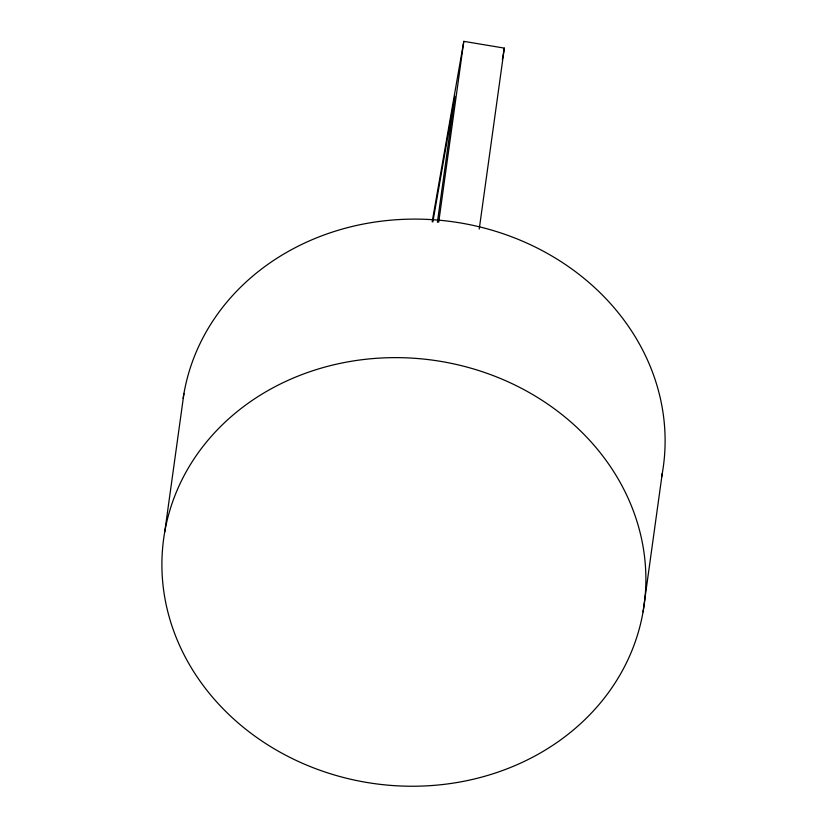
<?xml version="1.0" encoding="UTF-8"?>
<svg xmlns="http://www.w3.org/2000/svg" width="827" height="827" viewBox="0 0 827 827"><rect width="100%" height="100%" fill="white"/><g stroke="black" fill="none" stroke-linecap="round" stroke-linejoin="round"><path stroke-width="1.24" d="M164.728 531.978L183.945 393.456M437.39 222.318L454.881 96.273L432.852 221.946M438.703 222.277L463.802 41.35L504.346 48.121L479.236 229.048M643.055 611.897A242.507 213.728 7.9 0 0 316.265 369.617A242.507 213.728 7.9 0 0 252.349 734.293A242.507 213.728 7.9 0 0 643.055 611.897L662.272 473.385M432.18 221.739L463.802 41.35M502.34 59.554L504.346 48.121M183.139 398.428A242.507 213.728 7.9 0 1 459.305 222.752A242.507 213.728 7.9 0 1 661.59 477.096"/></g></svg>
